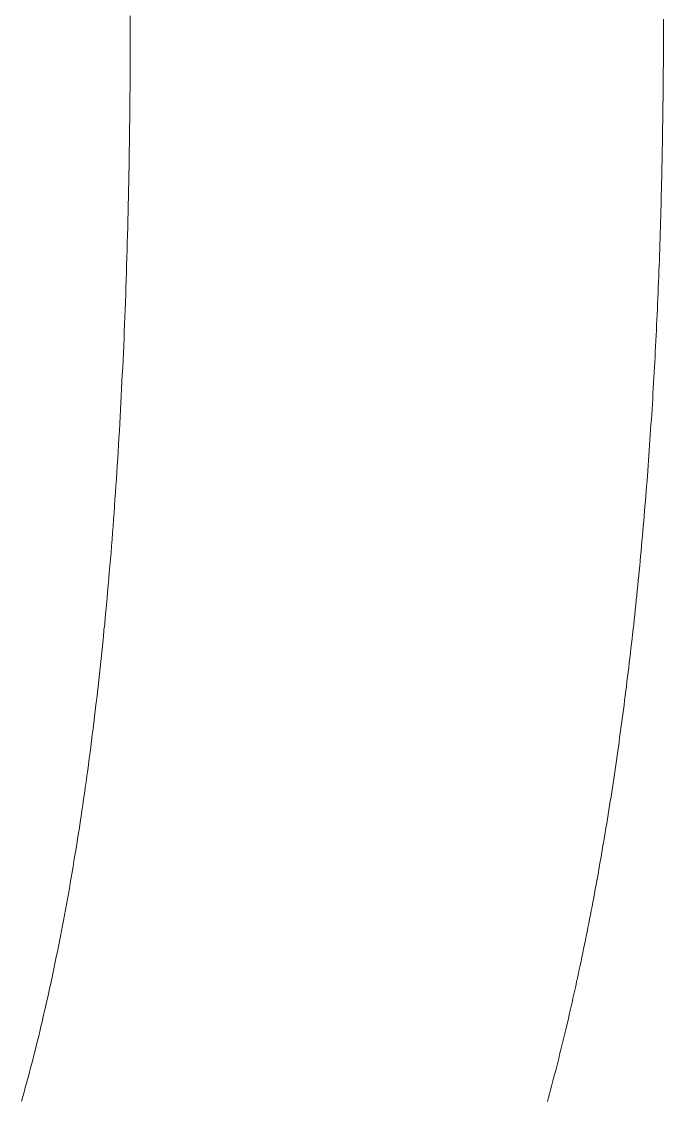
# Model space of a CAD drawing. Header units: millimetres. Extents: x 13 to 321, y 13 to 91.
# Drawn here: x 291.167 to 291.926, y 45.72 to 46.996 of the extents above; entities that cross this region are included whole.
import ezdxf

# ---------------------------------------------------------------- set-up
doc = ezdxf.new("R2010")
doc.units = ezdxf.units.MM
doc.layers.add('lazerCut', color=1, linetype='Continuous', lineweight=0, true_color=0xff0000)

msp = doc.modelspace()

# ---------------------------------------------------------------- linework, layer by layer
at = {"layer": 'lazerCut', "lineweight": 0}
for p, q in [((291.2952, 46.9935), (291.2952, 47.0031)), ((291.2952, 46.9839), (291.2952, 46.9935)), ((291.9262, 46.9993), (291.9262, 46.9935)), ((291.9262, 46.9935), (291.9262, 46.9866)), ((291.2952, 46.9744), (291.2952, 46.9839)), ((291.9262, 46.9866), (291.9262, 46.9798)), ((291.9262, 46.9798), (291.9262, 46.9729)), ((291.2952, 46.9648), (291.2952, 46.9744)), ((291.9262, 46.9729), (291.9262, 46.9661)), ((291.2951, 46.9459), (291.2952, 46.9553)), ((291.2952, 46.9553), (291.2952, 46.9648)), ((291.9262, 46.9661), (291.9261, 46.9593)), ((291.9261, 46.9593), (291.9261, 46.9524)), ((291.2951, 46.9364), (291.2951, 46.9459)), ((291.9261, 46.9456), (291.926, 46.9388)), ((291.9261, 46.9524), (291.9261, 46.9456)), ((291.295, 46.927), (291.2951, 46.9364)), ((291.926, 46.9321), (291.9259, 46.9253)), ((291.926, 46.9388), (291.926, 46.9321)), ((291.2949, 46.9082), (291.295, 46.9176)), ((291.295, 46.9176), (291.295, 46.927)), ((291.9259, 46.9185), (291.9258, 46.9118)), ((291.9259, 46.9253), (291.9259, 46.9185)), ((291.2948, 46.8988), (291.2949, 46.9082)), ((291.9258, 46.905), (291.9257, 46.8983)), ((291.9258, 46.9118), (291.9258, 46.905)), ((291.2947, 46.8895), (291.2948, 46.8988)), ((291.9256, 46.8916), (291.9255, 46.8848)), ((291.9257, 46.8983), (291.9256, 46.8916)), ((291.2945, 46.8709), (291.2946, 46.8802)), ((291.2946, 46.8802), (291.2947, 46.8895)), ((291.9254, 46.8781), (291.9253, 46.8714)), ((291.9255, 46.8848), (291.9254, 46.8781)), ((291.2944, 46.8617), (291.2945, 46.8709)), ((291.9252, 46.8648), (291.9251, 46.8581)), ((291.9253, 46.8714), (291.9252, 46.8648)), ((291.2941, 46.8432), (291.2943, 46.8524)), ((291.2943, 46.8524), (291.2944, 46.8617)), ((291.9251, 46.8581), (291.925, 46.8514)), ((291.294, 46.834), (291.2941, 46.8432)), ((291.9249, 46.8448), (291.9248, 46.8381)), ((291.925, 46.8514), (291.9249, 46.8448)), ((291.2938, 46.8249), (291.294, 46.834)), ((291.9246, 46.8315), (291.9245, 46.8249)), ((291.9248, 46.8381), (291.9246, 46.8315)), ((291.2935, 46.8067), (291.2937, 46.8158)), ((291.2937, 46.8158), (291.2938, 46.8249)), ((291.9244, 46.8183), (291.9242, 46.8117)), ((291.9245, 46.8249), (291.9244, 46.8183)), ((291.2933, 46.7976), (291.2935, 46.8067)), ((291.9241, 46.8051), (291.9239, 46.7985)), ((291.9242, 46.8117), (291.9241, 46.8051)), ((291.2929, 46.7795), (291.2931, 46.7885)), ((291.2931, 46.7885), (291.2933, 46.7976)), ((291.9237, 46.7919), (291.9236, 46.7854)), ((291.9239, 46.7985), (291.9237, 46.7919)), ((291.2927, 46.7705), (291.2929, 46.7795)), ((291.9234, 46.7788), (291.9232, 46.7723)), ((291.9236, 46.7854), (291.9234, 46.7788)), ((291.2925, 46.7615), (291.2927, 46.7705)), ((291.923, 46.7658), (291.9228, 46.7592)), ((291.9232, 46.7723), (291.923, 46.7658)), ((291.292, 46.7436), (291.2923, 46.7526)), ((291.2923, 46.7526), (291.2925, 46.7615)), ((291.9226, 46.7527), (291.9224, 46.7462)), ((291.9228, 46.7592), (291.9226, 46.7527)), ((291.2918, 46.7347), (291.292, 46.7436)), ((291.9222, 46.7398), (291.922, 46.7333)), ((291.9224, 46.7462), (291.9222, 46.7398)), ((291.2913, 46.717), (291.2916, 46.7258)), ((291.2916, 46.7258), (291.2918, 46.7347)), ((291.9218, 46.7268), (291.9216, 46.7204)), ((291.922, 46.7333), (291.9218, 46.7268)), ((291.291, 46.7081), (291.2913, 46.717)), ((291.9214, 46.7139), (291.9211, 46.7075)), ((291.9216, 46.7204), (291.9214, 46.7139)), ((291.2905, 46.6906), (291.2907, 46.6993)), ((291.2907, 46.6993), (291.291, 46.7081)), ((291.9209, 46.7011), (291.9206, 46.6946)), ((291.9211, 46.7075), (291.9209, 46.7011)), ((291.2902, 46.6818), (291.2905, 46.6906)), ((291.9204, 46.6882), (291.9201, 46.6818)), ((291.9206, 46.6946), (291.9204, 46.6882)), ((291.2899, 46.6731), (291.2902, 46.6818)), ((291.9199, 46.6755), (291.9196, 46.6691)), ((291.9201, 46.6818), (291.9199, 46.6755)), ((291.2892, 46.6557), (291.2896, 46.6644)), ((291.2896, 46.6644), (291.2899, 46.6731)), ((291.9193, 46.6627), (291.919, 46.6564)), ((291.9196, 46.6691), (291.9193, 46.6627)), ((291.2889, 46.647), (291.2892, 46.6557)), ((291.9188, 46.65), (291.9185, 46.6437)), ((291.919, 46.6564), (291.9188, 46.65)), ((291.2882, 46.6298), (291.2886, 46.6384)), ((291.2886, 46.6384), (291.2889, 46.647)), ((291.9182, 46.6374), (291.9179, 46.6311)), ((291.9185, 46.6437), (291.9182, 46.6374)), ((291.2879, 46.6212), (291.2882, 46.6298)), ((291.9176, 46.6248), (291.9173, 46.6185)), ((291.9179, 46.6311), (291.9176, 46.6248)), ((291.2871, 46.6041), (291.2875, 46.6127)), ((291.2875, 46.6127), (291.2879, 46.6212)), ((291.9169, 46.6122), (291.9166, 46.6059)), ((291.9173, 46.6185), (291.9169, 46.6122)), ((291.2867, 46.5956), (291.2871, 46.6041)), ((291.9163, 46.5997), (291.916, 46.5934)), ((291.9166, 46.6059), (291.9163, 46.5997)), ((291.2859, 46.5787), (291.2863, 46.5871)), ((291.2863, 46.5871), (291.2867, 46.5956)), ((291.9156, 46.5872), (291.9153, 46.581)), ((291.916, 46.5934), (291.9156, 46.5872)), ((291.2855, 46.5703), (291.2859, 46.5787)), ((291.9149, 46.5747), (291.9146, 46.5685)), ((291.9153, 46.581), (291.9149, 46.5747)), ((291.2847, 46.5535), (291.2851, 46.5619)), ((291.2851, 46.5619), (291.2855, 46.5703)), ((291.9142, 46.5623), (291.9138, 46.5562)), ((291.9146, 46.5685), (291.9142, 46.5623)), ((291.2843, 46.5451), (291.2847, 46.5535)), ((291.9135, 46.55), (291.9131, 46.5438)), ((291.9138, 46.5562), (291.9135, 46.55)), ((291.2834, 46.5285), (291.2838, 46.5368)), ((291.2838, 46.5368), (291.2843, 46.5451)), ((291.9127, 46.5377), (291.9123, 46.5315)), ((291.9131, 46.5438), (291.9127, 46.5377)), ((291.2824, 46.5119), (291.2829, 46.5202)), ((291.2829, 46.5202), (291.2834, 46.5285)), ((291.9119, 46.5254), (291.9115, 46.5193)), ((291.9123, 46.5315), (291.9119, 46.5254)), ((291.2819, 46.5037), (291.2824, 46.5119)), ((291.9111, 46.5131), (291.9107, 46.507)), ((291.9115, 46.5193), (291.9111, 46.5131)), ((291.281, 46.4873), (291.2815, 46.4955)), ((291.2815, 46.4955), (291.2819, 46.5037)), ((291.9099, 46.4949), (291.9094, 46.4888)), ((291.9103, 46.501), (291.9099, 46.4949)), ((291.9107, 46.507), (291.9103, 46.501)), ((291.2805, 46.4792), (291.281, 46.4873)), ((291.909, 46.4827), (291.9086, 46.4767)), ((291.9094, 46.4888), (291.909, 46.4827)), ((291.2794, 46.4629), (291.2799, 46.471)), ((291.2799, 46.471), (291.2805, 46.4792)), ((291.9081, 46.4706), (291.9077, 46.4646)), ((291.9086, 46.4767), (291.9081, 46.4706)), ((291.2789, 46.4548), (291.2794, 46.4629)), ((291.9072, 46.4586), (291.9068, 46.4526)), ((291.9077, 46.4646), (291.9072, 46.4586)), ((291.2778, 46.4388), (291.2783, 46.4468)), ((291.2783, 46.4468), (291.2789, 46.4548)), ((291.9063, 46.4466), (291.9058, 46.4406)), ((291.9068, 46.4526), (291.9063, 46.4466)), ((291.2767, 46.4228), (291.2772, 46.4308)), ((291.2772, 46.4308), (291.2778, 46.4388)), ((291.9053, 46.4346), (291.9049, 46.4286)), ((291.9058, 46.4406), (291.9053, 46.4346)), ((291.2761, 46.4148), (291.2767, 46.4228)), ((291.9044, 46.4227), (291.9039, 46.4167)), ((291.9049, 46.4286), (291.9044, 46.4227)), ((291.2749, 46.399), (291.2755, 46.4069)), ((291.2755, 46.4069), (291.2761, 46.4148)), ((291.9034, 46.4108), (291.9029, 46.4049)), ((291.9039, 46.4167), (291.9034, 46.4108)), ((291.2743, 46.3911), (291.2749, 46.399)), ((291.9018, 46.3931), (291.9013, 46.3872)), ((291.9024, 46.399), (291.9018, 46.3931)), ((291.9029, 46.4049), (291.9024, 46.399)), ((291.2731, 46.3754), (291.2737, 46.3832)), ((291.2737, 46.3832), (291.2743, 46.3911)), ((291.9008, 46.3813), (291.9003, 46.3754)), ((291.9013, 46.3872), (291.9008, 46.3813)), ((291.2718, 46.3598), (291.2725, 46.3676)), ((291.2725, 46.3676), (291.2731, 46.3754)), ((291.8997, 46.3695), (291.8992, 46.3637)), ((291.9003, 46.3754), (291.8997, 46.3695)), ((291.2712, 46.3521), (291.2718, 46.3598)), ((291.8986, 46.3578), (291.8981, 46.352)), ((291.8992, 46.3637), (291.8986, 46.3578)), ((291.2698, 46.3366), (291.2705, 46.3443)), ((291.2705, 46.3443), (291.2712, 46.3521)), ((291.8975, 46.3462), (291.897, 46.3404)), ((291.8981, 46.352), (291.8975, 46.3462)), ((291.2685, 46.3213), (291.2692, 46.3289)), ((291.2692, 46.3289), (291.2698, 46.3366)), ((291.8958, 46.3288), (291.8952, 46.323)), ((291.8964, 46.3346), (291.8958, 46.3288)), ((291.897, 46.3404), (291.8964, 46.3346)), ((291.2678, 46.3137), (291.2685, 46.3213)), ((291.8946, 46.3172), (291.894, 46.3115)), ((291.8952, 46.323), (291.8946, 46.3172)), ((291.2664, 46.2985), (291.2671, 46.3061)), ((291.2671, 46.3061), (291.2678, 46.3137)), ((291.8934, 46.3057), (291.8928, 46.3)), ((291.894, 46.3115), (291.8934, 46.3057)), ((291.265, 46.2834), (291.2657, 46.2909)), ((291.2657, 46.2909), (291.2664, 46.2985)), ((291.8922, 46.2942), (291.8916, 46.2885)), ((291.8928, 46.3), (291.8922, 46.2942)), ((291.2642, 46.2759), (291.265, 46.2834)), ((291.891, 46.2828), (291.8904, 46.2771)), ((291.8916, 46.2885), (291.891, 46.2828)), ((291.2627, 46.2609), (291.2635, 46.2684)), ((291.2635, 46.2684), (291.2642, 46.2759)), ((291.8891, 46.2657), (291.8885, 46.2601)), ((291.8897, 46.2714), (291.8891, 46.2657)), ((291.8904, 46.2771), (291.8897, 46.2714)), ((291.2612, 46.2461), (291.262, 46.2535)), ((291.262, 46.2535), (291.2627, 46.2609)), ((291.8878, 46.2544), (291.8872, 46.2488)), ((291.8885, 46.2601), (291.8878, 46.2544)), ((291.2604, 46.2387), (291.2612, 46.2461)), ((291.8865, 46.2431), (291.8858, 46.2375)), ((291.8872, 46.2488), (291.8865, 46.2431)), ((291.2588, 46.224), (291.2596, 46.2314)), ((291.2596, 46.2314), (291.2604, 46.2387)), ((291.8852, 46.2319), (291.8845, 46.2263)), ((291.8858, 46.2375), (291.8852, 46.2319)), ((291.2572, 46.2094), (291.258, 46.2167)), ((291.258, 46.2167), (291.2588, 46.224)), ((291.8831, 46.2151), (291.8824, 46.2095)), ((291.8838, 46.2207), (291.8831, 46.2151)), ((291.8845, 46.2263), (291.8838, 46.2207)), ((291.2556, 46.195), (291.2564, 46.2022)), ((291.2564, 46.2022), (291.2572, 46.2094)), ((291.8817, 46.204), (291.881, 46.1984)), ((291.8824, 46.2095), (291.8817, 46.204)), ((291.2547, 46.1877), (291.2556, 46.195)), ((291.8803, 46.1929), (291.8796, 46.1873)), ((291.881, 46.1984), (291.8803, 46.1929)), ((291.253, 46.1734), (291.2539, 46.1806)), ((291.2539, 46.1806), (291.2547, 46.1877)), ((291.8782, 46.1763), (291.8774, 46.1708)), ((291.8789, 46.1818), (291.8782, 46.1763)), ((291.8796, 46.1873), (291.8789, 46.1818)), ((291.2513, 46.1592), (291.2521, 46.1663)), ((291.2521, 46.1663), (291.253, 46.1734)), ((291.8767, 46.1653), (291.8759, 46.1598)), ((291.8774, 46.1708), (291.8767, 46.1653)), ((291.2495, 46.145), (291.2504, 46.1521)), ((291.2504, 46.1521), (291.2513, 46.1592)), ((291.8752, 46.1543), (291.8744, 46.1489)), ((291.8759, 46.1598), (291.8752, 46.1543)), ((291.2477, 46.131), (291.2486, 46.138)), ((291.2486, 46.138), (291.2495, 46.145)), ((291.8729, 46.138), (291.8722, 46.1326)), ((291.8737, 46.1434), (291.8729, 46.138)), ((291.8744, 46.1489), (291.8737, 46.1434)), ((291.2468, 46.124), (291.2477, 46.131)), ((291.8714, 46.1271), (291.8706, 46.1217)), ((291.8722, 46.1326), (291.8714, 46.1271)), ((291.2449, 46.1101), (291.2458, 46.1171)), ((291.2458, 46.1171), (291.2468, 46.124)), ((291.8698, 46.1163), (291.869, 46.1109)), ((291.8706, 46.1217), (291.8698, 46.1163)), ((291.243, 46.0963), (291.244, 46.1032)), ((291.244, 46.1032), (291.2449, 46.1101)), ((291.8674, 46.1002), (291.8666, 46.0948)), ((291.8682, 46.1056), (291.8674, 46.1002)), ((291.869, 46.1109), (291.8682, 46.1056)), ((291.2411, 46.0826), (291.242, 46.0895)), ((291.242, 46.0895), (291.243, 46.0963)), ((291.8658, 46.0895), (291.865, 46.0842)), ((291.8666, 46.0948), (291.8658, 46.0895)), ((291.2391, 46.0691), (291.2401, 46.0758)), ((291.2401, 46.0758), (291.2411, 46.0826)), ((291.8633, 46.0735), (291.8625, 46.0682)), ((291.8642, 46.0788), (291.8633, 46.0735)), ((291.865, 46.0842), (291.8642, 46.0788)), ((291.2371, 46.0556), (291.2381, 46.0623)), ((291.2381, 46.0623), (291.2391, 46.0691)), ((291.8617, 46.0629), (291.8608, 46.0576)), ((291.8625, 46.0682), (291.8617, 46.0629)), ((291.2351, 46.0422), (291.2361, 46.0489)), ((291.2361, 46.0489), (291.2371, 46.0556)), ((291.86, 46.0524), (291.8591, 46.0471)), ((291.8608, 46.0576), (291.86, 46.0524)), ((291.233, 46.0289), (291.234, 46.0355)), ((291.234, 46.0355), (291.2351, 46.0422)), ((291.8574, 46.0366), (291.8565, 46.0314)), ((291.8582, 46.0418), (291.8574, 46.0366)), ((291.8591, 46.0471), (291.8582, 46.0418)), ((291.2319, 46.0223), (291.233, 46.0289)), ((291.8556, 46.0261), (291.8547, 46.0209)), ((291.8565, 46.0314), (291.8556, 46.0261)), ((291.2298, 46.0091), (291.2309, 46.0157)), ((291.2309, 46.0157), (291.2319, 46.0223)), ((291.8529, 46.0105), (291.852, 46.0054)), ((291.8538, 46.0157), (291.8529, 46.0105)), ((291.8547, 46.0209), (291.8538, 46.0157)), ((291.2276, 45.9961), (291.2287, 46.0026)), ((291.2287, 46.0026), (291.2298, 46.0091)), ((291.8511, 46.0002), (291.8502, 45.995)), ((291.852, 46.0054), (291.8511, 46.0002)), ((291.2254, 45.9832), (291.2265, 45.9896)), ((291.2265, 45.9896), (291.2276, 45.9961)), ((291.8484, 45.9847), (291.8474, 45.9796)), ((291.8493, 45.9899), (291.8484, 45.9847)), ((291.8502, 45.995), (291.8493, 45.9899)), ((291.2232, 45.9703), (291.2243, 45.9767)), ((291.2243, 45.9767), (291.2254, 45.9832)), ((291.8465, 45.9745), (291.8456, 45.9694)), ((291.8474, 45.9796), (291.8465, 45.9745)), ((291.2209, 45.9576), (291.2221, 45.9639)), ((291.2221, 45.9639), (291.2232, 45.9703)), ((291.8437, 45.9592), (291.8427, 45.9541)), ((291.8446, 45.9643), (291.8437, 45.9592)), ((291.8456, 45.9694), (291.8446, 45.9643)), ((291.2186, 45.9449), (291.2198, 45.9512)), ((291.2198, 45.9512), (291.2209, 45.9576)), ((291.8417, 45.949), (291.8408, 45.944)), ((291.8427, 45.9541), (291.8417, 45.949)), ((291.2163, 45.9324), (291.2175, 45.9387)), ((291.2175, 45.9387), (291.2186, 45.9449)), ((291.8388, 45.9339), (291.8378, 45.9289)), ((291.8398, 45.9389), (291.8388, 45.9339)), ((291.8408, 45.944), (291.8398, 45.9389)), ((291.2139, 45.92), (291.2151, 45.9262)), ((291.2151, 45.9262), (291.2163, 45.9324)), ((291.8369, 45.9239), (291.8359, 45.9189)), ((291.8378, 45.9289), (291.8369, 45.9239)), ((291.2103, 45.9015), (291.2115, 45.9076)), ((291.2115, 45.9076), (291.2127, 45.9138)), ((291.2127, 45.9138), (291.2139, 45.92)), ((291.8338, 45.9089), (291.8328, 45.9039)), ((291.8349, 45.9139), (291.8338, 45.9089)), ((291.8359, 45.9189), (291.8349, 45.9139)), ((291.2078, 45.8893), (291.2091, 45.8954)), ((291.2091, 45.8954), (291.2103, 45.9015)), ((291.8318, 45.8989), (291.8308, 45.894)), ((291.8328, 45.9039), (291.8318, 45.8989)), ((291.2053, 45.8772), (291.2066, 45.8832)), ((291.2066, 45.8832), (291.2078, 45.8893)), ((291.8287, 45.8841), (291.8277, 45.8792)), ((291.8298, 45.889), (291.8287, 45.8841)), ((291.8308, 45.894), (291.8298, 45.889)), ((291.2028, 45.8652), (291.2041, 45.8712)), ((291.2041, 45.8712), (291.2053, 45.8772)), ((291.8256, 45.8694), (291.8245, 45.8645)), ((291.8266, 45.8743), (291.8256, 45.8694)), ((291.8277, 45.8792), (291.8266, 45.8743)), ((291.2002, 45.8533), (291.2015, 45.8593)), ((291.2015, 45.8593), (291.2028, 45.8652)), ((291.8235, 45.8596), (291.8224, 45.8547)), ((291.8245, 45.8645), (291.8235, 45.8596)), ((291.1976, 45.8415), (291.1989, 45.8474)), ((291.1989, 45.8474), (291.2002, 45.8533)), ((291.8203, 45.845), (291.8192, 45.8402)), ((291.8213, 45.8499), (291.8203, 45.845)), ((291.8224, 45.8547), (291.8213, 45.8499)), ((291.195, 45.8298), (291.1963, 45.8357)), ((291.1963, 45.8357), (291.1976, 45.8415)), ((291.8181, 45.8354), (291.817, 45.8305)), ((291.8192, 45.8402), (291.8181, 45.8354)), ((291.191, 45.8125), (291.1923, 45.8183)), ((291.1923, 45.8183), (291.1936, 45.824)), ((291.1936, 45.824), (291.195, 45.8298)), ((291.8148, 45.8209), (291.8137, 45.8161)), ((291.8159, 45.8257), (291.8148, 45.8209)), ((291.817, 45.8305), (291.8159, 45.8257)), ((291.1882, 45.8011), (291.1896, 45.8068)), ((291.1896, 45.8068), (291.191, 45.8125)), ((291.8114, 45.8066), (291.8103, 45.8018)), ((291.8126, 45.8114), (291.8114, 45.8066)), ((291.8137, 45.8161), (291.8126, 45.8114)), ((291.1855, 45.7897), (291.1869, 45.7954)), ((291.1869, 45.7954), (291.1882, 45.8011)), ((291.8092, 45.7971), (291.808, 45.7924)), ((291.8103, 45.8018), (291.8092, 45.7971)), ((291.1827, 45.7785), (291.1841, 45.7841)), ((291.1841, 45.7841), (291.1855, 45.7897)), ((291.8057, 45.7829), (291.8046, 45.7782)), ((291.8069, 45.7876), (291.8057, 45.7829)), ((291.808, 45.7924), (291.8069, 45.7876)), ((291.1784, 45.7618), (291.1798, 45.7673)), ((291.1798, 45.7673), (291.1813, 45.7729)), ((291.1813, 45.7729), (291.1827, 45.7785)), ((291.8023, 45.7688), (291.8011, 45.7642)), ((291.8034, 45.7735), (291.8023, 45.7688)), ((291.8046, 45.7782), (291.8034, 45.7735)), ((291.1755, 45.7508), (291.177, 45.7563)), ((291.177, 45.7563), (291.1784, 45.7618)), ((291.7987, 45.7548), (291.7975, 45.7502)), ((291.7999, 45.7595), (291.7987, 45.7548)), ((291.8011, 45.7642), (291.7999, 45.7595)), ((291.1726, 45.7399), (291.1741, 45.7453)), ((291.1741, 45.7453), (291.1755, 45.7508)), ((291.7963, 45.7456), (291.7951, 45.7409)), ((291.7975, 45.7502), (291.7963, 45.7456)), ((291.1682, 45.7238), (291.1697, 45.7291)), ((291.1697, 45.7291), (291.1711, 45.7345)), ((291.1711, 45.7345), (291.1726, 45.7399)), ((291.7927, 45.7317), (291.7915, 45.7271)), ((291.7939, 45.7363), (291.7927, 45.7317)), ((291.7951, 45.7409), (291.7939, 45.7363)), ((291.1667, 45.7184), (291.1682, 45.7238)), ((291.7903, 45.7226), (291.7891, 45.718)), ((291.7915, 45.7271), (291.7903, 45.7226))]:
    msp.add_line(p, q, dxfattribs=at)

doc.saveas('drawing.dxf')
